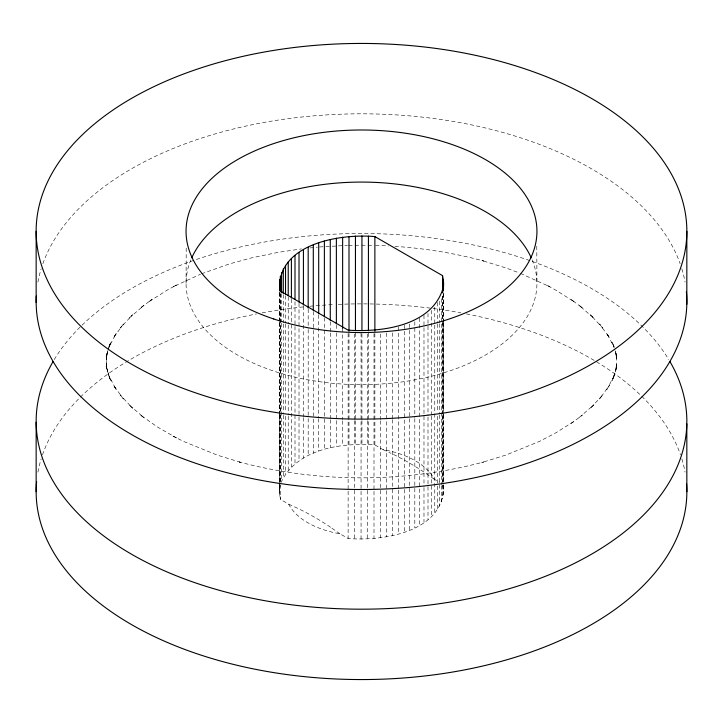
<?xml version="1.0" encoding="UTF-8"?>
<svg xmlns="http://www.w3.org/2000/svg" width="723" height="723" viewBox="0 0 723 723"><rect width="100%" height="100%" fill="white"/><g stroke="black" fill="none" stroke-linecap="round" stroke-linejoin="round"><path stroke-width="0.54" stroke-dasharray="3.62 2.71" d="M186.064 283.371L186.218 246.236M443.633 485.829C444.546 531.884 383.172 541.391 348.125 538.508L339.909 533.764A75.951 43.85 0 0 1 288.676 504.184L280.461 499.439L279.367 491.974L279.584 484.853M279.584 488.233L280.135 485.431M107.989 350.375L106.127 356.547L107.763 351.134L106.227 358.355L107.221 352.752L106.299 359.973L106.633 354.27L106.633 368.73L106.299 363.027L107.221 370.248L106.227 364.645L107.763 371.866L106.127 366.453L109.923 379.024L108.296 373.655L111.071 380.795L108.848 375.716L116.267 389.842L113.52 385.214L123.416 398.997L120.244 394.921L132.589 408.251L129.092 404.808L143.868 417.578L140.181 414.839L157.334 426.913L176.457 437.948L173.041 436.186L183.47 441.382L217.225 455.11L241.518 462.603L239.159 461.961C318.843 483.145 404.157 483.145 483.841 461.961L481.482 462.603L505.775 455.11L539.53 441.382L556.339 432.562L574.505 420.994M109.001 347.04L109.923 343.976L108.296 349.345L111.071 342.205L108.848 347.284L116.267 333.158L113.52 337.786L123.416 324.003L120.244 328.079L132.589 314.749L129.092 318.192L143.868 305.422L140.181 308.161L152.047 299.376L148.495 302.006L166.661 290.438L176.457 285.052L173.041 286.814L200.47 274.234M280.94 482.666C296.81 448.64 341.31 442.566 374.876 444.934L383.091 449.679A75.951 43.85 0 0 1 434.324 479.25L439.801 482.413M579.132 417.578L593.908 404.808L590.411 408.251L602.756 394.921L599.584 398.997L609.48 385.214L606.733 389.842L614.152 375.716L611.929 380.795L614.704 373.655L613.077 379.024L616.873 366.453L615.237 371.866L616.773 364.645L615.779 370.248L616.701 363.027L616.367 368.73L616.367 354.27L616.701 359.973L615.779 352.752L616.773 358.355L615.237 351.134L616.873 356.547L614.704 349.345M570.953 423.624L582.819 414.839M201.5 273.809L229.218 263.976L252.002 257.759L278.436 252.3L301.464 248.902M309.932 247.935L317.388 247.185M319.512 246.968L347.456 245.377M348.54 245.368L353.936 245.287M355.02 245.278L360.416 245.196M361.5 245.178L366.904 245.26M367.98 245.278L373.384 245.35M375.544 245.377L388.468 245.928M394.912 246.362C424.934 248.332 454.785 253.204 483.841 261.039L481.482 260.397L505.775 267.89L519.457 272.978M520.479 273.393L549.959 286.814L546.543 285.052L556.339 290.438L574.505 302.006L570.953 299.376L582.819 308.161L579.132 305.422L593.908 318.192L590.411 314.749L602.756 328.079L599.584 324.003L609.48 337.786L606.733 333.158L614.152 347.284L611.929 342.205L613.908 347.302M383.091 449.679L391.053 453.312M288.676 504.184L296.638 507.817A283.958 163.94 60 0 1 331.956 528.161M331.947 528.206L339.909 533.764M434.324 479.25L426.362 473.701A283.958 163.94 60 0 0 391.044 453.258M614.053 347.194L613.077 343.976L613.999 347.04M442.738 484.925L443.633 491.459M536.782 246.236L536.936 283.371M443.633 293.249L443.633 481.328M443.416 293.619L443.416 321.771M443.416 322.901L443.416 410.745M443.416 415.246L443.416 483.949M443.416 485.079L443.416 495.21M443.344 294.008L443.344 321.039M443.344 322.16L443.344 413.384M443.344 414.514L443.344 484.338M443.344 485.467L443.344 487.718M442.675 296.213L442.675 484.293M442.675 485.422L442.675 498.933M442.539 295.915L442.539 321.825M442.539 322.946L442.539 414.171M442.539 415.3L442.539 481.744M441.437 298.771L441.437 484.6M441.437 485.72L441.437 502.612M439.692 301.256L439.692 322.657M439.692 323.777L439.692 413.872M439.692 415.002L439.692 506.227M437.469 302.521L437.469 322.792M437.469 323.922L437.469 411.767M437.469 416.267L437.469 484.97M437.469 486.1L437.469 509.751M434.767 307.058L434.767 323.949M434.767 325.079L434.767 513.158M431.604 310.33L431.604 415.074M431.604 416.195L431.604 516.43M427.998 313.448L427.998 415.942M427.998 417.063L427.998 519.548M423.985 315.273L423.985 326.534M423.985 327.664L423.985 486.462M423.985 487.582L423.985 522.494M419.575 318.03L419.575 525.25M414.812 321.699L414.812 417.424M414.812 418.554L414.812 487.248M414.812 488.377L414.812 527.799M409.706 324.012L409.706 417.487M409.706 418.617L409.706 530.113M404.302 324.97L404.302 488.269M404.302 489.399L404.302 532.191M398.626 326.796L398.626 488.965M398.626 490.095L398.626 534.017M392.725 332.86L392.725 418.454M392.725 419.575L392.725 535.58M386.624 333.023L386.624 489.561M386.624 490.691L386.624 536.864M380.37 334.026L380.37 419.62M380.37 420.741L380.37 537.867M374.876 333.439L374.876 444.934M373.999 333.61L373.999 490.158M373.999 491.288L373.999 538.59M368.432 332.969L368.432 444.473M367.546 334.035L367.546 419.629M367.546 420.759L367.546 539.015M361.943 333.927L361.943 419.521M361.943 420.65L361.943 444.302M361.057 333.041L361.057 539.141M355.454 332.932L355.454 419.647M355.454 420.777L355.454 444.428M354.568 333.999L354.568 419.593M354.568 420.714L354.568 538.969M349.001 333.357L349.001 444.853M348.125 333.538L348.125 490.077M348.125 491.206L348.125 538.508M342.63 328.441L342.63 419.665M342.63 420.795L342.63 445.567M336.376 324.943L336.376 331.694M336.376 332.824L336.376 419.548M336.376 420.669L336.376 446.57M330.275 321.726L330.275 331.857M330.275 332.987L330.275 418.581M330.275 419.702L330.275 447.862M324.374 317.65L324.374 449.426M318.698 314.975L318.698 417.46M318.698 418.59L318.698 451.251M313.294 311.423L313.294 453.33M308.188 309.236L308.188 328.378M308.188 329.507L308.188 417.352M308.188 418.481L308.188 455.644M303.425 306.145L303.425 416.52M303.425 417.641L303.425 458.192M299.015 303.271L299.015 415.897M299.015 417.017L299.015 460.94M295.002 301.708L295.002 325.359M295.002 326.489L295.002 463.886M291.396 299.205L291.396 467.013M288.233 296.846L288.233 323.877M288.233 324.998L288.233 415.101M288.233 416.222L288.233 470.284M285.531 295.752L285.531 322.774M285.531 323.904L285.531 411.749M285.531 416.258L285.531 473.692M283.308 294.767L283.308 322.919M283.308 324.049L283.308 414.143M283.308 415.273L283.308 477.216M281.563 293.872L281.563 322.024M281.563 323.154L281.563 480.822M280.461 293.339L280.461 413.845M280.461 414.975L280.461 483.678M280.461 484.799L280.461 499.439M280.325 294.171L280.325 482.25M279.656 293.005L279.656 321.157M279.656 322.286L279.656 413.511M279.656 414.631L279.656 484.455M279.656 485.585L279.656 495.725M279.584 292.264L279.584 321.545M279.584 322.675L279.584 413.899M279.584 415.029L279.584 483.723M279.367 292.634L279.367 318.536M279.367 323.045L279.367 491.974M37.921 472.155A325.35 187.835 0 0 1 41.166 458.879M42.485 454.821A325.35 187.835 0 0 1 256.557 313.918M262.069 312.869A325.35 187.835 0 0 1 304.275 306.805M309.733 306.272A325.35 187.835 0 0 1 334.984 304.51M338.292 304.356A325.35 187.835 0 0 1 460.931 312.869M466.443 313.918A325.35 187.835 0 0 1 680.515 454.821M681.834 458.879A325.35 187.835 0 0 1 685.079 472.155M37.921 282.087A325.35 187.835 0 0 1 41.166 268.811M42.847 263.741A325.35 187.835 0 0 1 361.5 113.818A325.35 187.835 0 0 1 680.153 263.741M681.834 268.811A325.35 187.835 0 0 1 685.079 282.087M54.243 359.584A325.35 187.835 0 0 1 361.5 233.502A325.35 187.835 0 0 1 668.757 359.584M532.128 259.828A175.436 101.283 0 0 1 361.5 384.654A175.436 101.283 0 0 1 190.872 259.828"/><path stroke-width="1.08" d="M36.15 491.721L36.15 422.205M686.823 304.247L686.85 231.279A325.35 187.835 0 0 0 198.825 68.604A325.35 187.835 0 0 0 198.825 393.954A325.35 187.835 0 0 0 686.85 231.279M443.416 290.239L443.633 283.109L442.539 275.644L374.876 236.584C339.72 233.529 276.439 243.75 279.656 290.745M279.656 287.365L280.461 291.089L348.125 330.158C382.069 332.435 433.14 325.829 443.416 286.859M686.823 423.931L686.85 491.721M443.344 279.367L443.344 290.628M442.675 290.583L442.675 292.833M442.539 275.644L442.539 292.544M374.876 236.584L374.876 331.188M368.432 236.114L368.432 330.718M361.943 235.951L361.943 330.556M355.454 236.078L355.454 330.682M349.001 236.502L349.001 331.107M342.63 237.216L342.63 328.441M336.376 238.219L336.376 323.814M330.275 239.512L330.275 320.596M324.374 241.066L324.374 316.529M318.698 242.892L318.698 313.845M313.294 244.97L313.294 310.294M308.188 247.293L308.188 308.106M303.425 249.833L303.425 305.025M299.015 252.589L299.015 302.142M295.002 255.535L295.002 299.458M291.396 258.653L291.396 298.075M288.233 261.934L288.233 295.716M285.531 265.341L285.531 294.623M283.308 268.857L283.308 293.637M281.563 272.472L281.563 292.743M280.325 276.15L280.325 291.92M279.584 279.873L279.584 290.013M36.15 231.279L36.15 302.521M686.57 483.895A325.35 187.835 0 0 1 359.566 679.557A325.35 187.835 0 0 1 36.62 481.663M686.38 291.604A325.35 187.835 0 0 1 365.377 489.48A325.35 187.835 0 0 1 36.295 296.069M669.914 361.536A325.35 187.835 0 0 1 361.5 609.182A325.35 187.835 0 0 1 53.086 361.536M191.74 257.822A175.436 101.283 0 0 1 361.5 182.079A175.436 101.283 0 0 1 531.26 257.822M273.782 318.997A175.436 101.283 0 0 0 536.936 231.279A175.436 101.283 0 0 0 273.782 143.561A175.436 101.283 0 0 0 273.782 318.997"/></g></svg>
